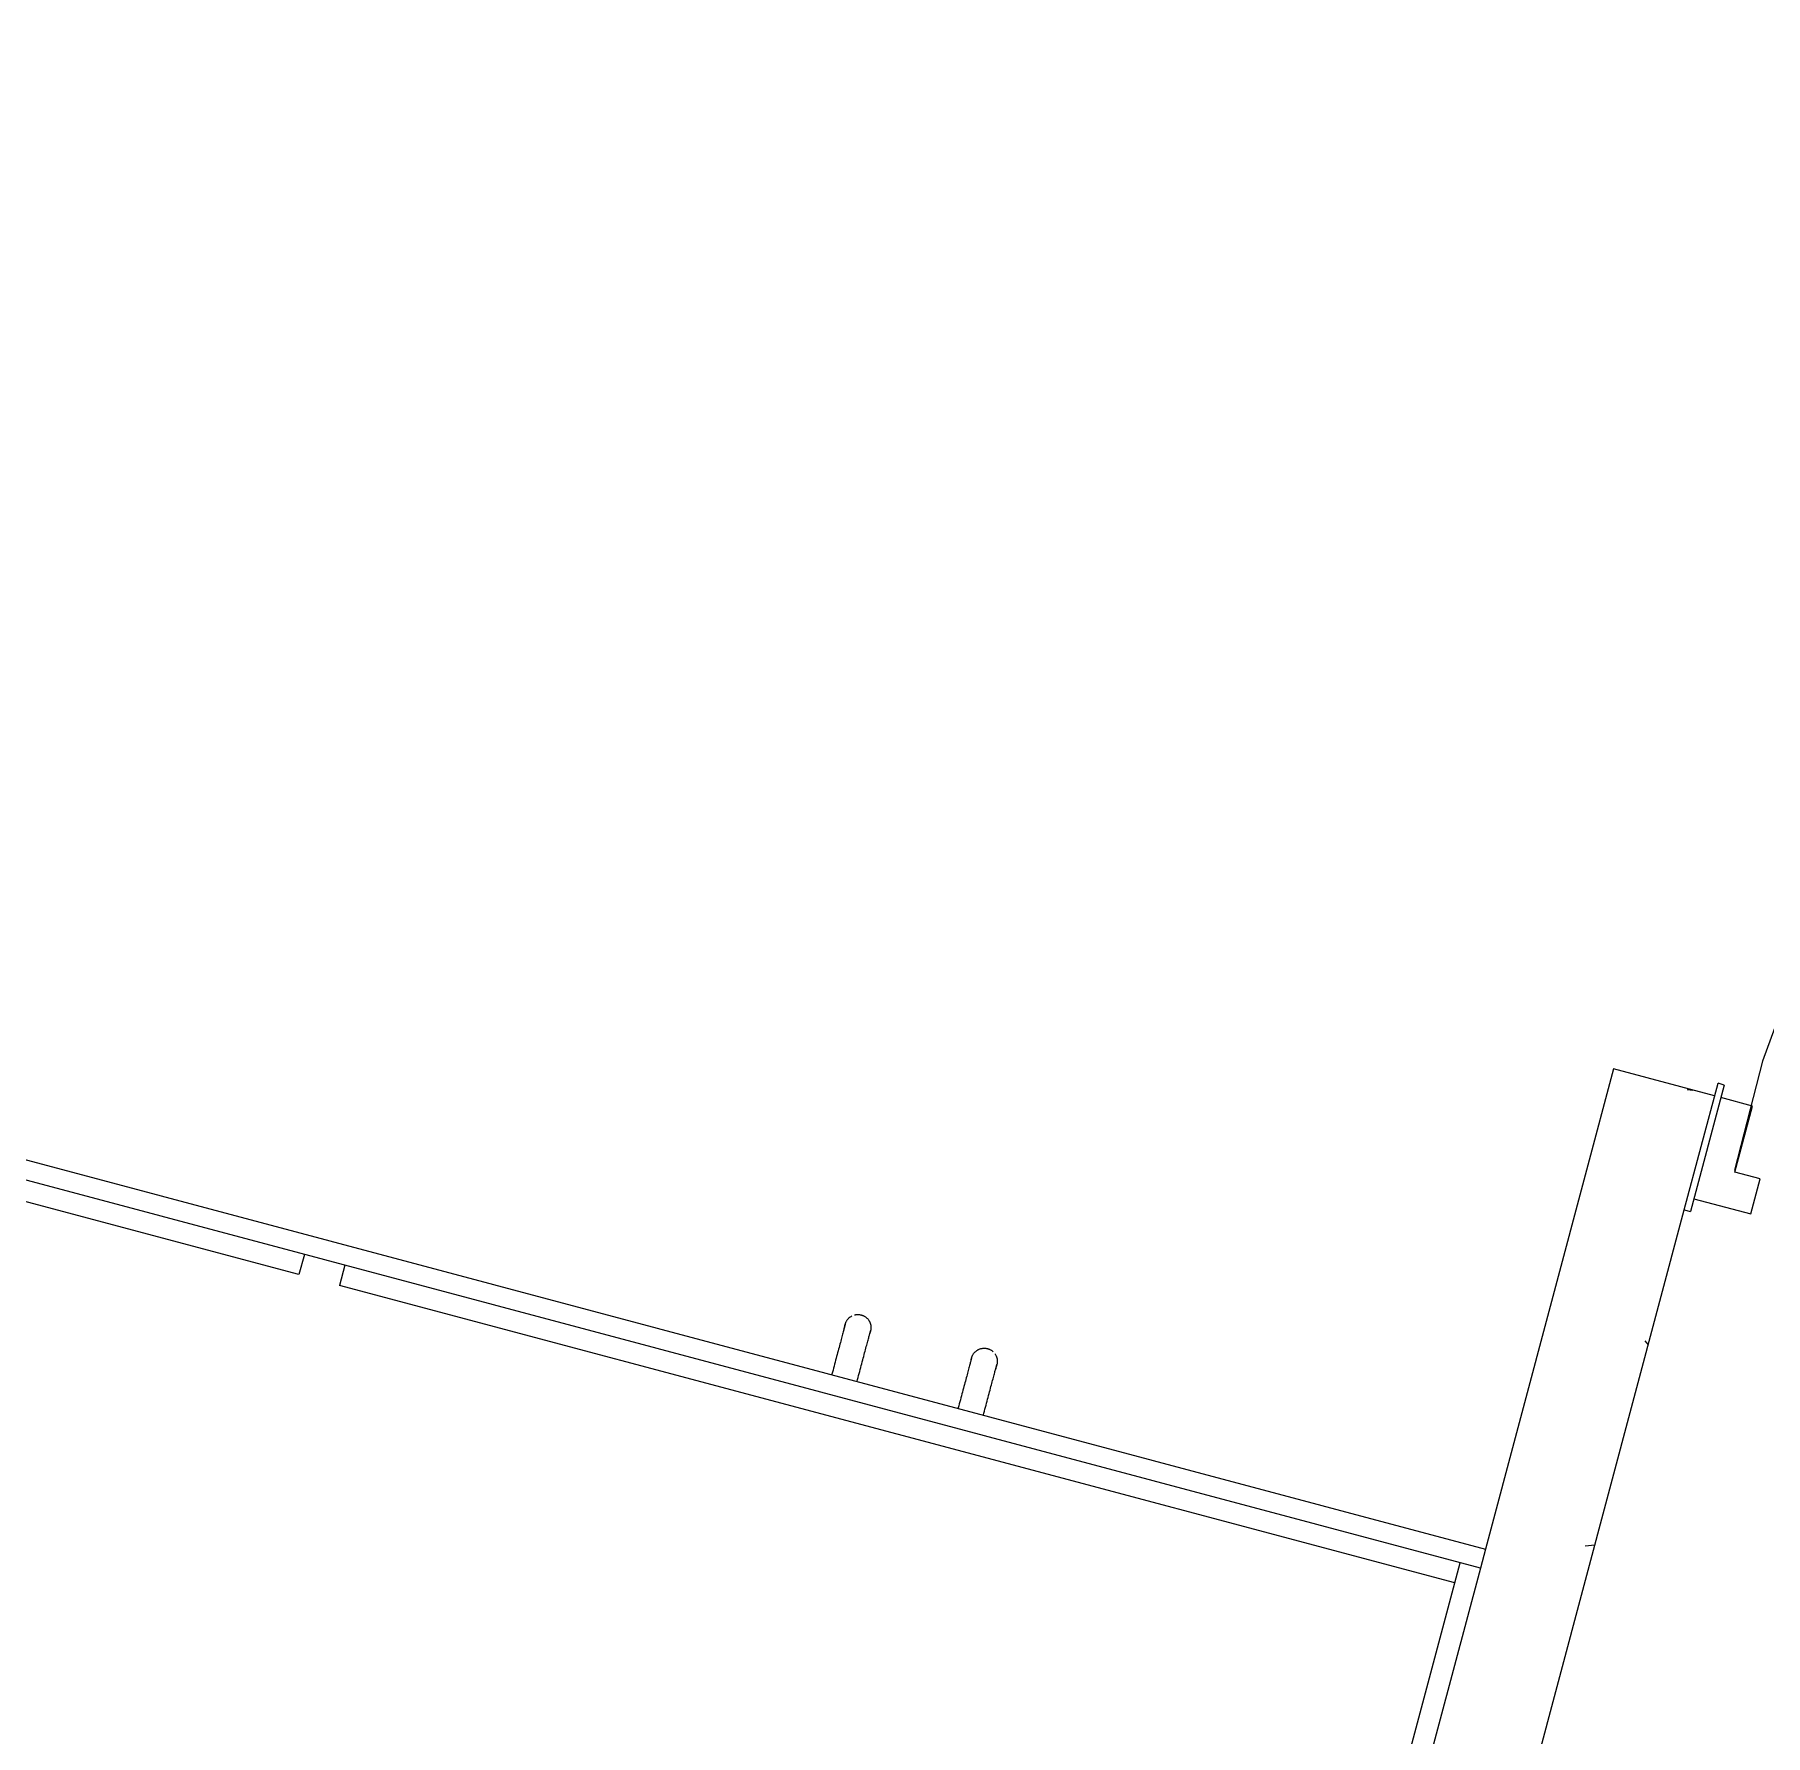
# Model space of a CAD drawing. Header units: metres. Extents: x 689715 to 690980, y 1005284 to 1006835.
# Drawn here: x 690812.973 to 690814.296, y 1005555.577 to 1005556.878 of the extents above; entities that cross this region are included whole.
import ezdxf

# ---------------------------------------------------------------- set-up
doc = ezdxf.new("R2010")
doc.units = ezdxf.units.M
doc.linetypes.add('HIDDEN', pattern=[0.375, 0.25, -0.125])
doc.linetypes.add('PHANTOM', pattern=[2.5, 1.25, -0.25, 0.25, -0.25, 0.25, -0.25])
doc.layers.add('0_HUELLAS CASAS CASTILLA', color=1, linetype='Continuous')
doc.layers.add('0_NUMERO DE LOTE FASE V', color=3, linetype='Continuous')
for name, color, linetype, lineweight in [('Líneas ocultas', 7, 'HIDDEN', 13), ('Muebles de obra', 8, 'Continuous', 13), ('Muros', 7, 'Continuous', 13), ('Patrón de corte', 7, 'Continuous', 13), ('Puertas', 7, 'Continuous', 13)]:
    doc.layers.add(name, color=color, linetype=linetype, lineweight=lineweight)
pattern_1 = [(49.99999999999996, (0, -2.328306436538696e-10), (0.4377584771638401, -0.03836033982117172), [0.04599999999999997, -0.5029999999999996]), (354.9999999999999, (0, -2.328306436538696e-10), (-0.0843952140696779, 0.4580987315439033), [0.037, -0.402]), (100.451, (0.03600000008009374, -0.003000000258907676), (0.3526758939897786, 0.4199401312074266), [0.03899999999999999, -0.427]), (46.18399999999996, (0, 0.121999999973923), (0.6506308650644553, -0.1004214988211121), [0.06899999999999998, -0.7539999999999997]), (96.63599999999995, (0.05400000012014061, 0.113999999826774), (0.570191611846052, 0.5938707988951815), [0.058, -0.6409999999999998]), (351.1839999999999, (0, 0.121999999973923), (0.5697220635397624, 0.5936975411065765), [0.05499999999999999, -0.6039999999999999]), (21, (0.06099999987054616, 0.09100000001490116), (0.3642747293136029, -0.245780230253577), [0.04599999999999997, -0.5029999999999996]), (326, (0.06099999987054616, 0.09100000001490116), (0.1482769546615402, 0.4415777901075864), [0.03699999999999999, -0.4019999999999999]), (71.451, (0.09099999989848584, 0.07100000022910535), (0.512048302653334, 0.1963072483374968), [0.03900000000000001, -0.4270000000000002]), (37.49999999999998, (0, -2.328306436538696e-10), (0.007375797972208928, 0.2022933454275577), [0.02, -0.3769999999999999, 0.02, -0.3879999999999999, -0.4039999999999999]), (37.49999999999998, (0, -2.328306436538696e-10), (0.007375797972208928, 0.2022933454275577), [-0.8059999999999998, 0.02, -0.384]), (7.49999999999994, (0, -2.328306436538696e-10), (0.1600503399492728, 0.2399435114399267), [0.02, -0.2129999999999999, 0.02, -0.3679999999999999, -0.154]), (7.49999999999994, (0, -2.328306436538696e-10), (0.1600503399492728, 0.2399435114399267), [-0.6209999999999999, 0.02, -0.134]), (327.5, (-0.136000000173226, -2.328306436538696e-10), (0.325416223879766, -0.01404568388630395), [0.02, -0.132, 0.02, -0.455, -0.6309999999999999]), (327.5, (-0.136000000173226, -2.328306436538696e-10), (0.325416223879766, -0.01404568388630395), [-0.6279999999999999, 0.02, -0.6109999999999999]), (317.4999999999999, (-0.1970000000437722, -2.328306436538696e-10), (0.3554815006055005, 0.06081860510782444), [0.01999999999999999, -0.1779999999999999, 0.01999999999999999, -0.2959999999999999, -0.4479999999999997]), (317.4999999999999, (-0.1970000000437722, -2.328306436538696e-10), (0.3554815006055005, 0.06081860510782444), [-0.5139999999999997, 0.01999999999999999, -0.4279999999999998])]

# ---------------------------------------------------------------- blocks, each defined once
blk = doc.blocks.new('PV_PUERTA SENCILLA - _90 x 2_18-1752378-PLANO CLAVE _8 CASAS EN HILERA_ - Dependent 1')
at = {"layer": 'Líneas ocultas', "color": 253}
for p, q in [((0.3683286352964649, 0.03999999999999443), (0.3683286352964649, 0.8799999999999943)), ((0.4193286352964649, 0.8799999999999943), (0.3683286352964649, 0.8799999999999943)), ((0.4193286352964649, 0.03999999999999443), (0.4193286352964649, 0.8799999999999943)), ((0.4193286352964649, 0.03999999999999443), (0.3683286352964649, 0.03999999999999443))]:
    blk.add_line(p, q, dxfattribs=at)
blk.add_arc((0.4193286352964647, 0.03999999999997304), 0.841546790142994, 93.47440736753113, 183.4744073675307, dxfattribs=at)
at = {"layer": 'Puertas', "color": 253}
for p, q in [((-0.4500000000000027, -0.05000000000000356), (-0.450000000000003, 0.04999999999999645)), ((-0.4450000000000029, 0.04999999999999647), (-0.450000000000003, 0.04999999999999645)), ((-0.4450000000000029, 0.04999999999999647), (-0.4450000000000027, -0.05000000000000354)), ((-0.4500000000000027, -0.05000000000000356), (-0.4450000000000027, -0.05000000000000354))]:
    blk.add_line(p, q, dxfattribs=at)
at = {"layer": 'Puertas', "color": 9, "lineweight": 9}
for p, q in [((-0.4200000000000045, 0.03999999999999649), (-0.4450000000000043, 0.03999999999999646)), ((-0.4200000000000044, -0.01225000000000943), (-0.4200000000000045, 0.03999999999999649)), ((0.45, 0.03999999999999823), (0.4200000000000014, 0.03999999999999804)), ((0.4200000000000014, 0.03999999999999804), (0.4200000000000016, -0.01225000000000783)), ((0.45, 0.03999999999999811), (0.45, -0.04000000000000049)), ((0.4499999999999998, -0.04000000000000187), (0.45, 0.03999999999999823)), ((-0.4000000000000044, -0.01225000000000941), (-0.4200000000000044, -0.01225000000000943)), ((-0.4000000000000044, -0.04000000000000346), (-0.4000000000000044, -0.01225000000000941)), ((0.4200000000000016, -0.01225000000000783), (0.4000000000000016, -0.0122500000000079)), ((0.4000000000000016, -0.0122500000000079), (0.4000000000000013, -0.04000000000000183)), ((-0.4450000000000042, -0.04000000000000354), (-0.4000000000000044, -0.04000000000000346)), ((0.4000000000000013, -0.04000000000000183), (0.440051569265505, -0.04000000000000186))]:
    blk.add_line(p, q, dxfattribs=at)
blk = doc.blocks.new('PV_CLOSET - CLOSET DE 1_83-940808-PLANO CLAVE _8 CASAS EN HILERA_ - Dependent 1')
at = {"layer": 'Muebles de obra'}
for p, q in [((0.8990000000000112, -2.97788460557058e-15), (-0.8989999999999845, -2.97788460557058e-15)), ((-0.8989999999999844, -2.97788460557058e-15), (-0.8989999999999844, -0.5689999999999991)), ((0.8990000000000113, -0.5690000000000002), (0.8990000000000112, -2.97788460557058e-15)), ((-0.898999999999968, -0.569), (-0.01600000000000015, -0.569)), ((-0.898999999999968, -0.569), (-0.898999999999968, -0.5849999999999996)), ((-0.01600000000000015, -0.5849999999999996), (-0.01600000000000015, -0.569)), ((0.01600000000000015, -0.569), (0.8990000000000322, -0.569)), ((0.01600000000000015, -0.5849999999999996), (0.01600000000000015, -0.569)), ((0.8990000000000322, -0.569), (0.8990000000000322, -0.5849999999999996)), ((-0.9150000000000001, -0.585), (0.914999999999998, -0.585)), ((-0.9150000000000001, -0.5999999999999999), (-0.9150000000000001, -0.585)), ((0.9149999999999981, -0.585), (0.9149999999999981, -0.5999999999999999)), ((0.9149999999999981, -0.5999999999999999), (-0.915, -0.5999999999999999))]:
    blk.add_line(p, q, dxfattribs=at)
at = {"layer": 'Muebles de obra', "flags": 128}
for points in [[(-0.5175000000000015, -0.6000000000000618), (-0.5175000000000015, -0.6015995733675272), (-0.5175000000000015, -0.6031965877588289), (-0.5175000000000015, -0.6047884882916182), (-0.5175000000000015, -0.6063727282646315), (-0.5175000000000015, -0.6079467732318647), (-0.5175000000000015, -0.609508105057148), (-0.5175000000000015, -0.6110542259426268), (-0.5175000000000015, -0.6125826624247066), (-0.5175000000000015, -0.6140909693310658), (-0.5175000000000015, -0.6155767336924086), (-0.5175000000000015, -0.6170375786027016), (-0.5175000000000015, -0.6184711670217209), (-0.5175000000000015, -0.6198752055138114), (-0.5175000000000015, -0.621247447916897), (-0.5175000000000015, -0.622585698935864), (-0.5175000000000015, -0.6238878176545579), (-0.5175000000000015, -0.6251517209608008), (-0.5175000000000015, -0.6263753868789209), (-0.5175000000000015, -0.6275568578044832), (-0.5175000000000015, -0.628694243636043), (-0.5175000000000015, -0.6297857247988964), (-0.5175000000000015, -0.6308295551560212), (-0.5175000000000015, -0.6318240648015166), (-0.5175000000000015, -0.6327676627321016), (-0.5175000000000015, -0.6336588393923782), (-0.5175000000000015, -0.6344961690897953), (-0.5175000000000015, -0.6352783122754604), (-0.5175000000000015, -0.6360040176871221), (-0.5175000000000015, -0.6366721243509326), (-0.5175000000000015, -0.6372815634387512), (-0.5175000000000015, -0.6378313599780426), (-0.5175000000000015, -0.6383206344116303), (-0.5175000000000015, -0.6387486040047926), (-0.5175000000000015, -0.639114584097474), (-0.5175000000000015, -0.6394179891996002), (-0.5175000000000015, -0.6396583339277285), (-0.5175000000000015, -0.6398352337815677), (-0.5175000000000015, -0.6399484057590843), (-0.5175000000000015, -0.6399976688092605)], [(-0.4975000000000017, -0.6400000000000624), (-0.4975000000000017, -0.6399680042665008), (-0.4975000000000017, -0.6398720682521664), (-0.4975000000000017, -0.639712345434216), (-0.4975000000000017, -0.6394890913350866), (-0.4975000000000017, -0.6392026631137118), (-0.4975000000000017, -0.6388535189941427), (-0.4975000000000017, -0.6384422175324923), (-0.4975000000000017, -0.6379694167233593), (-0.4975000000000017, -0.6374358729471788), (-0.4975000000000017, -0.6368424397601775), (-0.4975000000000017, -0.6361900665288602), (-0.4975000000000017, -0.635479796911233), (-0.4975000000000017, -0.634712767187168), (-0.4975000000000017, -0.6338902044405985), (-0.4975000000000017, -0.633013424596449), (-0.4975000000000017, -0.6320838303154334), (-0.4975000000000017, -0.6311029087500989), (-0.4975000000000017, -0.6300722291656977), (-0.4975000000000017, -0.6289934404296976), (-0.4975000000000017, -0.6278682683739489), (-0.4975000000000017, -0.6266985130337147), (-0.4975000000000017, -0.6254860457680054), (-0.4975000000000017, -0.6242328062657998), (-0.4975000000000017, -0.6229407994429603), (-0.4975000000000017, -0.6216120922347866), (-0.4975000000000017, -0.6202488102893736), (-0.4975000000000017, -0.6188531345670113), (-0.4975000000000017, -0.6174272978511307), (-0.4975000000000017, -0.6159735811763127), (-0.4975000000000017, -0.6144943101791289), (-0.4975000000000017, -0.6129918513776134), (-0.4975000000000017, -0.6114686083853398), (-0.4975000000000017, -0.6099270180661577), (-0.4975000000000017, -0.6083695466357185), (-0.4975000000000017, -0.6067986857160725), (-0.4975000000000017, -0.6052169483495881), (-0.4975000000000017, -0.6036268649786352), (-0.4975000000000017, -0.602030979397405), (-0.4975000000000017, -0.6004318446823922), (-0.4975000000000017, -0.6000000000000628)], [(-0.4175000000000134, -0.6000000000000596), (-0.4175000000000134, -0.601599573367525), (-0.4175000000000134, -0.6031965877588268), (-0.4175000000000134, -0.6047884882916161), (-0.4175000000000134, -0.6063727282646293), (-0.4175000000000134, -0.6079467732318614), (-0.4175000000000134, -0.6095081050571448), (-0.4175000000000134, -0.6110542259426235), (-0.4175000000000134, -0.6125826624247045), (-0.4175000000000134, -0.6140909693310626), (-0.4175000000000134, -0.6155767336924054), (-0.4175000000000134, -0.6170375786026995), (-0.4175000000000134, -0.6184711670217188), (-0.4175000000000134, -0.6198752055138091), (-0.4175000000000134, -0.6212474479168948), (-0.4175000000000134, -0.6225856989358608), (-0.4175000000000134, -0.6238878176545547), (-0.4175000000000134, -0.6251517209607987), (-0.4175000000000134, -0.6263753868789177), (-0.4175000000000134, -0.627556857804481), (-0.4175000000000134, -0.6286942436360408), (-0.4175000000000134, -0.629785724798893), (-0.4175000000000134, -0.6308295551560179), (-0.4175000000000134, -0.6318240648015145), (-0.4175000000000134, -0.6327676627320994), (-0.4175000000000134, -0.633658839392375), (-0.4175000000000134, -0.6344961690897931), (-0.4175000000000134, -0.6352783122754572), (-0.4175000000000134, -0.6360040176871189), (-0.4175000000000134, -0.6366721243509303), (-0.4175000000000134, -0.637281563438748), (-0.4175000000000134, -0.6378313599780405), (-0.4175000000000134, -0.6383206344116271), (-0.4175000000000134, -0.6387486040047894), (-0.4175000000000134, -0.6391145840974708), (-0.4175000000000134, -0.6394179891995981), (-0.4175000000000134, -0.6396583339277264), (-0.4175000000000134, -0.6398352337815644), (-0.4175000000000134, -0.6399484057590821), (-0.4175000000000134, -0.6399976688092583)], [(-0.3975000000000136, -0.6400000000000592), (-0.3975000000000136, -0.6399680042664975), (-0.3975000000000136, -0.6398720682521631), (-0.3975000000000136, -0.6397123454342127), (-0.3975000000000136, -0.6394890913350845), (-0.3975000000000136, -0.6392026631137085), (-0.3975000000000136, -0.6388535189941406), (-0.3975000000000136, -0.6384422175324891), (-0.3975000000000136, -0.6379694167233572), (-0.3975000000000136, -0.6374358729471756), (-0.3975000000000136, -0.6368424397601743), (-0.3975000000000136, -0.636190066528857), (-0.3975000000000136, -0.6354797969112298), (-0.3975000000000136, -0.6347127671871647), (-0.3975000000000136, -0.6338902044405963), (-0.3975000000000136, -0.6330134245964458), (-0.3975000000000136, -0.6320838303154311), (-0.3975000000000136, -0.6311029087500967), (-0.3975000000000136, -0.6300722291656955), (-0.3975000000000136, -0.6289934404296943), (-0.3975000000000136, -0.6278682683739457), (-0.3975000000000136, -0.6266985130337115), (-0.3975000000000136, -0.6254860457680022), (-0.3975000000000136, -0.6242328062657976), (-0.3975000000000136, -0.6229407994429571), (-0.3975000000000136, -0.6216120922347844), (-0.3975000000000136, -0.6202488102893704), (-0.3975000000000136, -0.6188531345670091), (-0.3975000000000136, -0.6174272978511275), (-0.3975000000000136, -0.6159735811763105), (-0.3975000000000136, -0.6144943101791257), (-0.3975000000000136, -0.6129918513776101), (-0.3975000000000136, -0.6114686083853377), (-0.3975000000000136, -0.6099270180661543), (-0.3975000000000136, -0.6083695466357152), (-0.3975000000000136, -0.6067986857160692), (-0.3975000000000136, -0.6052169483495848), (-0.3975000000000136, -0.6036268649786319), (-0.3975000000000136, -0.6020309793974018), (-0.3975000000000136, -0.60043184468239), (-0.3975000000000136, -0.6000000000000596)], [(0.3974999999999833, -0.6000000000000628), (0.3974999999999833, -0.6015995733675282), (0.3974999999999833, -0.60319658775883), (0.3974999999999833, -0.6047884882916194), (0.3974999999999833, -0.6063727282646325), (0.3974999999999833, -0.6079467732318657), (0.3974999999999833, -0.609508105057148), (0.3974999999999833, -0.6110542259426278), (0.3974999999999833, -0.6125826624247077), (0.3974999999999833, -0.6140909693310658), (0.3974999999999833, -0.6155767336924086), (0.3974999999999833, -0.6170375786027027), (0.3974999999999833, -0.618471167021722), (0.3974999999999833, -0.6198752055138125), (0.3974999999999833, -0.6212474479168981), (0.3974999999999833, -0.622585698935863), (0.3974999999999833, -0.623887817654559), (0.3974999999999833, -0.625151720960802), (0.3974999999999833, -0.6263753868789209), (0.3974999999999833, -0.6275568578044843), (0.3974999999999833, -0.628694243636044), (0.3974999999999833, -0.6297857247988964), (0.3974999999999833, -0.6308295551560222), (0.3974999999999833, -0.6318240648015178), (0.3974999999999833, -0.6327676627321026), (0.3974999999999833, -0.6336588393923782), (0.3974999999999833, -0.6344961690897964), (0.3974999999999833, -0.6352783122754604), (0.3974999999999833, -0.6360040176871232), (0.3974999999999833, -0.6366721243509336), (0.3974999999999833, -0.6372815634387512), (0.3974999999999833, -0.6378313599780437), (0.3974999999999833, -0.6383206344116314), (0.3974999999999833, -0.6387486040047926), (0.3974999999999833, -0.6391145840974751), (0.3974999999999833, -0.6394179891996002), (0.3974999999999833, -0.6396583339277296), (0.3974999999999833, -0.6398352337815677), (0.3974999999999833, -0.6399484057590854), (0.3974999999999833, -0.6399976688092616)], [(0.4174999999999831, -0.6400000000000624), (0.4174999999999831, -0.6399680042665018), (0.4174999999999831, -0.6398720682521675), (0.4174999999999831, -0.6397123454342171), (0.4174999999999831, -0.6394890913350877), (0.4174999999999831, -0.6392026631137118), (0.4174999999999831, -0.6388535189941438), (0.4174999999999831, -0.6384422175324934), (0.4174999999999831, -0.6379694167233604), (0.4174999999999831, -0.63743587294718), (0.4174999999999831, -0.6368424397601775), (0.4174999999999831, -0.6361900665288613), (0.4174999999999831, -0.6354797969112341), (0.4174999999999831, -0.6347127671871691), (0.4174999999999831, -0.6338902044405995), (0.4174999999999831, -0.633013424596449), (0.4174999999999831, -0.6320838303154344), (0.4174999999999831, -0.6311029087500999), (0.4174999999999831, -0.6300722291656988), (0.4174999999999831, -0.6289934404296976), (0.4174999999999831, -0.62786826837395), (0.4174999999999831, -0.6266985130337147), (0.4174999999999831, -0.6254860457680054), (0.4174999999999831, -0.6242328062658008), (0.4174999999999831, -0.6229407994429603), (0.4174999999999831, -0.6216120922347876), (0.4174999999999831, -0.6202488102893736), (0.4174999999999831, -0.6188531345670113), (0.4174999999999831, -0.6174272978511318), (0.4174999999999831, -0.6159735811763127), (0.4174999999999831, -0.61449431017913), (0.4174999999999831, -0.6129918513776145), (0.4174999999999831, -0.6114686083853409), (0.4174999999999831, -0.6099270180661577), (0.4174999999999831, -0.6083695466357195), (0.4174999999999831, -0.6067986857160725), (0.4174999999999831, -0.6052169483495881), (0.4174999999999831, -0.6036268649786352), (0.4174999999999831, -0.602030979397405), (0.4174999999999831, -0.6004318446823932), (0.4174999999999831, -0.6000000000000628)], [(0.4975000000000017, -0.6000000000000596), (0.4975000000000017, -0.601599573367525), (0.4975000000000017, -0.6031965877588268), (0.4975000000000017, -0.6047884882916161), (0.4975000000000017, -0.6063727282646304), (0.4975000000000017, -0.6079467732318625), (0.4975000000000017, -0.6095081050571448), (0.4975000000000017, -0.6110542259426246), (0.4975000000000017, -0.6125826624247055), (0.4975000000000017, -0.6140909693310637), (0.4975000000000017, -0.6155767336924054), (0.4975000000000017, -0.6170375786026995), (0.4975000000000017, -0.6184711670217188), (0.4975000000000017, -0.6198752055138091), (0.4975000000000017, -0.6212474479168948), (0.4975000000000017, -0.6225856989358619), (0.4975000000000017, -0.6238878176545558), (0.4975000000000017, -0.6251517209607987), (0.4975000000000017, -0.6263753868789188), (0.4975000000000017, -0.627556857804481), (0.4975000000000017, -0.6286942436360408), (0.4975000000000017, -0.6297857247988942), (0.4975000000000017, -0.630829555156019), (0.4975000000000017, -0.6318240648015145), (0.4975000000000017, -0.6327676627320994), (0.4975000000000017, -0.6336588393923761), (0.4975000000000017, -0.6344961690897931), (0.4975000000000017, -0.6352783122754583), (0.4975000000000017, -0.63600401768712), (0.4975000000000017, -0.6366721243509303), (0.4975000000000017, -0.6372815634387491), (0.4975000000000017, -0.6378313599780405), (0.4975000000000017, -0.6383206344116281), (0.4975000000000017, -0.6387486040047894), (0.4975000000000017, -0.6391145840974719), (0.4975000000000017, -0.6394179891995981), (0.4975000000000017, -0.6396583339277264), (0.4975000000000017, -0.6398352337815655), (0.4975000000000017, -0.6399484057590821), (0.4975000000000017, -0.6399976688092583)], [(0.5175000000000015, -0.6400000000000592), (0.5175000000000015, -0.6399680042664986), (0.5175000000000015, -0.6398720682521641), (0.5175000000000015, -0.6397123454342138), (0.5175000000000015, -0.6394890913350845), (0.5175000000000015, -0.6392026631137097), (0.5175000000000015, -0.6388535189941416), (0.5175000000000015, -0.6384422175324902), (0.5175000000000015, -0.6379694167233572), (0.5175000000000015, -0.6374358729471767), (0.5175000000000015, -0.6368424397601754), (0.5175000000000015, -0.6361900665288581), (0.5175000000000015, -0.6354797969112309), (0.5175000000000015, -0.6347127671871658), (0.5175000000000015, -0.6338902044405963), (0.5175000000000015, -0.6330134245964468), (0.5175000000000015, -0.6320838303154311), (0.5175000000000015, -0.6311029087500978), (0.5175000000000015, -0.6300722291656955), (0.5175000000000015, -0.6289934404296954), (0.5175000000000015, -0.6278682683739467), (0.5175000000000015, -0.6266985130337115), (0.5175000000000015, -0.6254860457680033), (0.5175000000000015, -0.6242328062657976), (0.5175000000000015, -0.6229407994429582), (0.5175000000000015, -0.6216120922347844), (0.5175000000000015, -0.6202488102893714), (0.5175000000000015, -0.6188531345670091), (0.5175000000000015, -0.6174272978511286), (0.5175000000000015, -0.6159735811763105), (0.5175000000000015, -0.6144943101791268), (0.5175000000000015, -0.6129918513776113), (0.5175000000000015, -0.6114686083853388), (0.5175000000000015, -0.6099270180661555), (0.5175000000000015, -0.6083695466357163), (0.5175000000000015, -0.6067986857160703), (0.5175000000000015, -0.6052169483495848), (0.5175000000000015, -0.603626864978633), (0.5175000000000015, -0.6020309793974029), (0.5175000000000015, -0.60043184468239), (0.5175000000000015, -0.6000000000000596)], [(-0.5175000000000015, -0.6400000000000613), (-0.5175000000000015, -0.6399680042665008), (-0.5175000000000015, -0.6398720682521664), (-0.5175000000000015, -0.639712345434216), (-0.5175000000000015, -0.6394890913350866), (-0.5175000000000015, -0.6392026631137118), (-0.5175000000000015, -0.6388535189941427), (-0.5175000000000015, -0.6384422175324923), (-0.5175000000000015, -0.6379694167233593), (-0.5175000000000015, -0.6374358729471788), (-0.5175000000000015, -0.6368424397601775), (-0.5175000000000015, -0.6361900665288602)], [(-0.5140122966052784, -0.647588807081871), (-0.5143105588050747, -0.6473223144403638), (-0.5145979255636226, -0.6470441076577624), (-0.5148739371554152, -0.6467546318055729), (-0.51513815202078, -0.6464543499834057), (-0.5153901474722982, -0.6461437425781185), (-0.5156295203710015, -0.645823306495303), (-0.5158558877713144, -0.6454935543643331), (-0.5160688875336905, -0.6451550137182767), (-0.5162681789039446, -0.6448082261499479), (-0.5164534430583957, -0.6444537464454798), (-0.5166243836139218, -0.6440921416967819), (-0.5167807271020951, -0.6437239903943123), (-0.5169222234066885, -0.6433498815016204), (-0.5170486461637992, -0.6429704135131303), (-0.5171597931239817, -0.6425861934966726), (-0.5172554864758143, -0.642197836122313), (-0.5173355731303427, -0.6418059626790039), (-0.5173999249660071, -0.6414112000806599), (-0.5174484390335963, -0.6410141798632284), (-0.5174810377209521, -0.6406155371743602), (-0.517497668877131, -0.6402159097573229), (-0.5175000000000015, -0.6400000000000613)], [(-0.4975000000000017, -0.6400000000000613), (-0.4975079989333924, -0.6403998933419274), (-0.4975319829369749, -0.6407991469397532), (-0.4975719136414641, -0.6411971220729504), (-0.4976277271662454, -0.6415931820662032), (-0.4976993342215885, -0.6419866933080118), (-0.4977866202514825, -0.6423770262643327), (-0.4978894456168929, -0.6427635564857032), (-0.4980076458191774, -0.6431456656062233), (-0.4981410317632226, -0.6435227423328126), (-0.4982893900599745, -0.6438941834231489), (-0.4984524833678028, -0.644259394650721), (-0.4986300507722093, -0.6446177917554758), (-0.4988218082032242, -0.644968801378499), (-0.4990274488898677, -0.6453118619792707), (-0.4992466438509053, -0.6456464247340122), (-0.4994790424211606, -0.6459719544136854), (-0.499724272812492, -0.6462879302402461), (-0.4999819427085948, -0.6465938467197762), (-0.5002516398925935, -0.6468892144511672), (-0.5005329329065301, -0.6471735609090569), (-0.5008253717415878, -0.6474464311997703), (-0.5011284885580178, -0.6477073887890512), (-0.5014417984335674, -0.6479560162004251), (-0.501764800139278, -0.648191915683071), (-0.5020969769413209, -0.6484147098481408), (-0.5024377974276747, -0.6486240422724958), (-0.502786716358265, -0.6488195780689121), (-0.5031431755372356, -0.649001004421827), (-0.5035066047059393, -0.649168031087779), (-0.5038764224552359, -0.6493203908597337), (-0.5042520371556142, -0.6494578399945571), (-0.5046328479036816, -0.6495801586029543), (-0.5050182454834782, -0.6496871510012451), (-0.5054076133410863, -0.6497786460244147), (-0.5058003285709987, -0.6498544972999465), (-0.50619576291262, -0.6499145834819786), (-0.5065932837553591, -0.6499588084454375), (-0.5069922551506647, -0.6499871014398177), (-0.5073920388294212, -0.6499994172023615), (-0.5077919952230158, -0.6499957360304769), (-0.5081914844865425, -0.6499760638132532), (-0.508589867522401, -0.649940432022043), (-0.5089865070027146, -0.6498888976601086), (-0.5093807683889313, -0.6498215431714373), (-0.5097720209469321, -0.649738476308843), (-0.5101596387560915, -0.649639829961586), (-0.510543001710601, -0.6495257619427779), (-0.5109214965115114, -0.6493964547369145), (-0.5112945176478845, -0.6492521152079433), (-0.5116614683654733, -0.6490929742683189), (-0.5120217616214111, -0.6489192865095949), (-0.5123748210233466, -0.6487313297951375)], [(-0.4975000000000017, -0.6383206344116303), (-0.4975000000000017, -0.6387486040047915), (-0.4975000000000017, -0.639114584097474), (-0.4975000000000017, -0.6394179891996002), (-0.4975000000000017, -0.6396583339277285), (-0.4975000000000017, -0.6398352337815666), (-0.4975000000000017, -0.6399484057590843), (-0.4975000000000017, -0.6399976688092605)], [(-0.4175000000000134, -0.6400000000000592), (-0.4175000000000134, -0.6399680042664975), (-0.4175000000000134, -0.6398720682521631), (-0.4175000000000134, -0.6397123454342127), (-0.4175000000000134, -0.6394890913350845), (-0.4175000000000134, -0.6392026631137085), (-0.4175000000000134, -0.6388535189941406), (-0.4175000000000134, -0.6384422175324891), (-0.4175000000000134, -0.637969416723356)], [(-0.4024377974276866, -0.6486240422724926), (-0.4027867163582748, -0.6488195780689089), (-0.4031431755372454, -0.6490010044218237), (-0.4035066047059513, -0.6491680310877769), (-0.4038764224552456, -0.6493203908597316), (-0.4042520371556261, -0.6494578399945539), (-0.4046328479036956, -0.649580158602951), (-0.4050182454834901, -0.6496871510012419), (-0.4054076133411004, -0.6497786460244125), (-0.4058003285710106, -0.6498544972999433), (-0.4061957629126319, -0.6499145834819753), (-0.4065932837553688, -0.6499588084454343), (-0.4069922551506788, -0.6499871014398145), (-0.4073920388294309, -0.6499994172023583), (-0.4077919952230256, -0.6499957360304737), (-0.4081914844865544, -0.6499760638132511), (-0.4085898675224108, -0.6499404320220397), (-0.4089865070027286, -0.6498888976601053), (-0.4093807683889432, -0.649821543171434), (-0.4097720209469461, -0.6497384763088397), (-0.4101596387561034, -0.6496398299615828), (-0.4105430017106107, -0.6495257619427747), (-0.4109214965115212, -0.6493964547369112), (-0.4112945176478964, -0.6492521152079401), (-0.4116614683654853, -0.6490929742683157), (-0.412021761621423, -0.6489192865095916), (-0.4123748210233564, -0.6487313297951341), (-0.4127200817515613, -0.6485294048155875), (-0.4130569914625196, -0.6483138346078454), (-0.4133850111725692, -0.648084964038254), (-0.4137036161201407, -0.647843159250904), (-0.4140122966052881, -0.6475888070818688), (-0.4143105588050865, -0.6473223144403616), (-0.4145979255636345, -0.6470441076577603), (-0.4148739371554271, -0.6467546318055708), (-0.4151381520207918, -0.6464543499834025), (-0.4153901474723101, -0.6461437425781151), (-0.4156295203710135, -0.6458233064952997), (-0.4158558877713285, -0.6454935543643299), (-0.4160688875337046, -0.6451550137182734), (-0.4162681789039565, -0.6448082261499447), (-0.4164534430584098, -0.6444537464454765), (-0.4166243836139337, -0.6440921416967786), (-0.416780727102107, -0.64372399039431), (-0.4169222234067003, -0.6433498815016172), (-0.417048646163809, -0.6429704135131271), (-0.4171597931239936, -0.6425861934966705), (-0.4172554864758241, -0.6421978361223097), (-0.4173355731303546, -0.6418059626790007), (-0.4173999249660189, -0.6414112000806577), (-0.4174484390336103, -0.6410141798632252), (-0.4174810377209662, -0.6406155371743579), (-0.417497668877143, -0.6402159097573197), (-0.4175000000000134, -0.6400000000000592)], [(-0.3975000000000136, -0.6400000000000592), (-0.3975079989334043, -0.6403998933419253), (-0.3975319829369868, -0.6407991469397509), (-0.397571913641476, -0.6411971220729472), (-0.3976277271662573, -0.6415931820662011), (-0.3976993342216004, -0.6419866933080096), (-0.3977866202514922, -0.6423770262643294), (-0.3978894456169069, -0.6427635564856999), (-0.3980076458191893, -0.6431456656062201), (-0.3981410317632345, -0.6435227423328094), (-0.3982893900599843, -0.6438941834231456), (-0.3984524833678147, -0.6442593946507189), (-0.3986300507722212, -0.6446177917554726), (-0.3988218082032383, -0.6449688013784958), (-0.3990274488898796, -0.6453118619792675), (-0.3992466438509172, -0.6456464247340089), (-0.3994790424211703, -0.6459719544136822), (-0.3997242728125039, -0.6462879302402429), (-0.3999819427086045, -0.6465938467197739), (-0.4002516398926053, -0.646889214451164), (-0.400532932906542, -0.6471735609090536), (-0.4008253717416019, -0.647446431199767)], [(-0.3975000000000136, -0.6360040176871189), (-0.3975000000000136, -0.6366721243509292), (-0.3975000000000136, -0.637281563438748), (-0.3975000000000136, -0.6378313599780394), (-0.3975000000000136, -0.6383206344116271), (-0.3975000000000136, -0.6387486040047894), (-0.3975000000000136, -0.6391145840974708), (-0.3975000000000136, -0.639417989199597), (-0.3975000000000136, -0.6396583339277253), (-0.3975000000000136, -0.6398352337815644), (-0.3975000000000136, -0.6399484057590811), (-0.3975000000000136, -0.6399976688092572)], [(0.3974999999999833, -0.6400000000000624), (0.3974999999999833, -0.6399680042665018), (0.3974999999999833, -0.6398720682521664), (0.3974999999999833, -0.6397123454342171), (0.3974999999999833, -0.6394890913350877), (0.3974999999999833, -0.6392026631137118), (0.3974999999999833, -0.6388535189941438), (0.3974999999999833, -0.6384422175324934), (0.3974999999999833, -0.6379694167233604)], [(0.41256220257231, -0.6486240422724958), (0.4122132836417197, -0.6488195780689121), (0.4118568244627491, -0.649001004421827), (0.4114933952940454, -0.6491680310877801), (0.4111235775447489, -0.6493203908597337), (0.4107479628443705, -0.6494578399945582), (0.4103671520963032, -0.6495801586029543), (0.4099817545165066, -0.6496871510012451), (0.4095923866588962, -0.6497786460244157), (0.4091996714289861, -0.6498544972999476), (0.4088042370873626, -0.6499145834819786), (0.4084067162446257, -0.6499588084454386), (0.4080077448493179, -0.6499871014398177), (0.4076079611705636, -0.6499994172023615), (0.4072080047769689, -0.649995736030478), (0.4068085155134401, -0.6499760638132532), (0.4064101324775837, -0.649940432022043), (0.4060134929972701, -0.6498888976601086), (0.4056192316110535, -0.6498215431714384), (0.4052279790530527, -0.6497384763088441), (0.4048403612438933, -0.649639829961586), (0.4044569982893838, -0.6495257619427779), (0.4040785034884733, -0.6493964547369155), (0.4037054823521002, -0.6492521152079445), (0.4033385316345114, -0.6490929742683189), (0.4029782383785736, -0.648919286509596), (0.4026251789766381, -0.6487313297951375), (0.4022799182484353, -0.6485294048155907), (0.401943008537477, -0.6483138346078486), (0.4016149888274297, -0.6480849640382572), (0.4012963838798559, -0.6478431592509061), (0.4009877033947086, -0.647588807081872), (0.4006894411949101, -0.6473223144403649), (0.4004020744363621, -0.6470441076577635), (0.4001260628445696, -0.646754631805574), (0.3998618479792048, -0.6464543499834068), (0.3996098525276865, -0.6461437425781185), (0.3993704796289832, -0.645823306495303), (0.3991441122286703, -0.6454935543643331), (0.3989311124662942, -0.6451550137182767), (0.3987318210960402, -0.644808226149949), (0.3985465569415891, -0.6444537464454808), (0.3983756163860629, -0.6440921416967819), (0.3982192728978897, -0.6437239903943123), (0.3980777765932963, -0.6433498815016215), (0.3979513538361855, -0.6429704135131314), (0.397840206876003, -0.6425861934966737), (0.3977445135241704, -0.642197836122313), (0.397664426869642, -0.641805962679005), (0.3976000750339777, -0.6414112000806609), (0.3975515609663886, -0.6410141798632284), (0.3975189622790326, -0.6406155371743611), (0.3975023311228537, -0.640215909757324), (0.3974999999999833, -0.6400000000000624)], [(0.4174999999999831, -0.6400000000000624), (0.4174920010665923, -0.6403998933419285), (0.4174680170630077, -0.6407991469397543), (0.4174280863585206, -0.6411971220729515), (0.4173722728337394, -0.6415931820662043), (0.4173006657783962, -0.6419866933080128), (0.4172133797485023, -0.6423770262643337), (0.4171105543830919, -0.6427635564857032), (0.4169923541808073, -0.6431456656062233), (0.4168589682367622, -0.6435227423328126), (0.4167106099400102, -0.6438941834231489), (0.4165475166321841, -0.6442593946507221), (0.4163699492277754, -0.644617791755477), (0.4161781917967584, -0.644968801378499), (0.4159725511101171, -0.6453118619792707), (0.4157533561490794, -0.6456464247340122), (0.4155209575788242, -0.6459719544136854), (0.4152757271874927, -0.6462879302402472), (0.41501805729139, -0.6465938467197773), (0.4147483601073913, -0.6468892144511672), (0.4144670670934547, -0.6471735609090569), (0.414174628258397, -0.6474464311997703)], [(0.4174999999999831, -0.6360040176871232), (0.4174999999999831, -0.6366721243509336), (0.4174999999999831, -0.6372815634387512), (0.4174999999999831, -0.6378313599780437), (0.4174999999999831, -0.6383206344116303), (0.4174999999999831, -0.6387486040047926), (0.4174999999999831, -0.6391145840974751), (0.4174999999999831, -0.6394179891996002), (0.4174999999999831, -0.6396583339277296), (0.4174999999999831, -0.6398352337815677), (0.4174999999999831, -0.6399484057590854), (0.4174999999999831, -0.6399976688092616)], [(0.4975000000000017, -0.6400000000000592), (0.4975000000000017, -0.6399680042664986), (0.4975000000000017, -0.6398720682521631), (0.4975000000000017, -0.6397123454342138), (0.4975000000000017, -0.6394890913350845), (0.4975000000000017, -0.6392026631137085), (0.4975000000000017, -0.6388535189941406), (0.4975000000000017, -0.6384422175324902), (0.4975000000000017, -0.6379694167233572), (0.4975000000000017, -0.6374358729471767), (0.4975000000000017, -0.6368424397601754), (0.4975000000000017, -0.636190066528857)], [(0.5009877033947248, -0.6475888070818688), (0.5006894411949306, -0.6473223144403616), (0.5004020744363805, -0.6470441076577614), (0.5001260628445902, -0.6467546318055708), (0.4998618479792232, -0.6464543499834036), (0.4996098525277072, -0.6461437425781162), (0.4993704796290038, -0.6458233064953008), (0.4991441122286865, -0.6454935543643299), (0.4989311124663126, -0.6451550137182744), (0.4987318210960586, -0.6448082261499457), (0.4985465569416075, -0.6444537464454776), (0.4983756163860814, -0.6440921416967796), (0.4982192728979081, -0.64372399039431), (0.4980777765933147, -0.6433498815016182), (0.4979513538362061, -0.6429704135131281), (0.4978402068760214, -0.6425861934966705), (0.4977445135241888, -0.6421978361223109), (0.4976644268696604, -0.6418059626790017), (0.4976000750339961, -0.6414112000806577), (0.497551560966407, -0.6410141798632252), (0.497518962279051, -0.6406155371743579), (0.4975023311228721, -0.6402159097573208), (0.4975000000000017, -0.6400000000000592)], [(0.5175000000000015, -0.6400000000000592), (0.517492001066613, -0.6403998933419253), (0.5174680170630283, -0.6407991469397509), (0.5174280863585412, -0.6411971220729483), (0.5173722728337578, -0.6415931820662011), (0.5173006657784146, -0.6419866933080096), (0.5172133797485208, -0.6423770262643305), (0.5171105543831103, -0.6427635564857009), (0.5169923541808257, -0.6431456656062212), (0.5168589682367806, -0.6435227423328105), (0.5167106099400286, -0.6438941834231467), (0.5165475166322026, -0.6442593946507189), (0.516369949227796, -0.6446177917554737), (0.5161781917967789, -0.6449688013784958), (0.5159725511101355, -0.6453118619792675), (0.5157533561490979, -0.64564642473401), (0.5155209575788448, -0.6459719544136833), (0.5152757271875111, -0.646287930240244), (0.5150180572914106, -0.6465938467197739), (0.5147483601074098, -0.646889214451164), (0.5144670670934731, -0.6471735609090536), (0.5141746282584153, -0.6474464311997681), (0.5138715114419875, -0.647707388789049), (0.5135582015664358, -0.6479560162004229), (0.5132351998607252, -0.6481919156830689), (0.5129030230586823, -0.6484147098481385), (0.5125622025723306, -0.6486240422724926), (0.5122132836417381, -0.6488195780689089), (0.5118568244627696, -0.6490010044218237), (0.5114933952940638, -0.6491680310877769), (0.5111235775447673, -0.6493203908597316), (0.510747962844389, -0.649457839994555), (0.5103671520963217, -0.6495801586029522), (0.509981754516525, -0.6496871510012419), (0.5095923866589168, -0.6497786460244125), (0.5091996714290046, -0.6498544972999444), (0.5088042370873832, -0.6499145834819753), (0.5084067162446442, -0.6499588084454354), (0.5080077448493385, -0.6499871014398145), (0.5076079611705842, -0.6499994172023594), (0.5072080047769874, -0.6499957360304748), (0.5068085155134607, -0.6499760638132511), (0.5064101324776021, -0.6499404320220408), (0.5060134929972886, -0.6498888976601064), (0.5056192316110718, -0.649821543171435), (0.5052279790530712, -0.6497384763088409), (0.5048403612439117, -0.6496398299615839), (0.5044569982894022, -0.6495257619427758), (0.5040785034884917, -0.6493964547369123), (0.5037054823521208, -0.6492521152079411), (0.5033385316345298, -0.6490929742683168), (0.502978238378592, -0.6489192865095926), (0.5026251789766587, -0.6487313297951353)], [(0.5175000000000015, -0.6383206344116281), (0.5175000000000015, -0.6387486040047894), (0.5175000000000015, -0.6391145840974719), (0.5175000000000015, -0.6394179891995981), (0.5175000000000015, -0.6396583339277264), (0.5175000000000015, -0.6398352337815644), (0.5175000000000015, -0.6399484057590821), (0.5175000000000015, -0.6399976688092583)]]:
    blk.add_lwpolyline(points, dxfattribs=at)
blk = doc.blocks.new('012-AR_CASTILLA_MODELO B_rvt-1-PLANO CLAVE _8 CASAS EN HILERA_ - Dependent 1')
at = {"layer": 'Patrón de corte'}
h = blk.add_hatch(dxfattribs=at)
h.set_pattern_fill('HORMIGÓN', color=254, scale=0.9999999999999999, style=0, pattern_type=2)
h.set_pattern_definition(pattern_1)
h.paths.add_polyline_path([(10.74178603233304, 88.67771324026398), (10.74178603210021, 88.75771324033849), (10.66178603237495, 88.75771324033849), (10.66178603214212, 88.67771324026398)], flags=0)
h = blk.add_hatch(dxfattribs=at)
h.set_pattern_fill('HORMIGÓN', color=254, scale=0.9999999999999999, style=0, pattern_type=2)
h.set_pattern_definition(pattern_1)
h.paths.add_polyline_path([(10.66178603237495, 87.77771324035712), (10.74178603210021, 87.77771324035712), (10.74178603233304, 88.67771324026398), (10.66178603214212, 88.67771324026398), (10.66178603237495, 87.86425772332586)], flags=0)
at = {"layer": 'Muros', "color": 253}
for p, q in [((10.74178603210021, 88.75771324033849), (10.66178603237495, 88.75771324033849)), ((10.66178603237495, 88.75771324033849), (10.66178603214212, 88.67771324026398)), ((10.66178603214212, 88.67771324026398), (10.66178603237495, 88.37771324045025)), ((10.74178603210021, 87.77771324035712), (10.74178603244945, 88.6677132404875)), ((10.66178603231674, 88.36271324078552), (10.66178603237495, 87.77771324035712))]:
    blk.add_line(p, q, dxfattribs=at)
at = {"color": 254, "lineweight": 13}
blk.add_blockref('PV_PUERTA SENCILLA - _90 x 2_18-1752378-PLANO CLAVE _8 CASAS EN HILERA_ - Dependent 1', (11.19178603228647, 88.71771324030124), dxfattribs=at)
at = {"color": 254, "lineweight": 13, "rotation": 179.9999999999999}
blk.add_blockref('PV_CLOSET - CLOSET DE 1_83-940808-PLANO CLAVE _8 CASAS EN HILERA_ - Dependent 1', (9.746786199859343, 87.77771324012429), dxfattribs=at)
blk = doc.blocks.new('CASTILLAS B BLOQUE 8')
at = {"layer": '0_HUELLAS CASAS CASTILLA', "color": 8, "lineweight": 5, "rotation": 90}
blk.add_blockref('012-AR_CASTILLA_MODELO B_rvt-1-PLANO CLAVE _8 CASAS EN HILERA_ - Dependent 1', (365.6615329061169, -39.3818375938572), dxfattribs=at)

msp = doc.modelspace()

# ---------------------------------------------------------------- block references
at = {"layer": '0_NUMERO DE LOTE FASE V', "linetype": 'PHANTOM', "rotation": 255.0660435229903}
msp.add_blockref('CASTILLAS B BLOQUE 8', (690913.2898141949, 1005816.236287741), dxfattribs=at)

doc.saveas('drawing.dxf')
